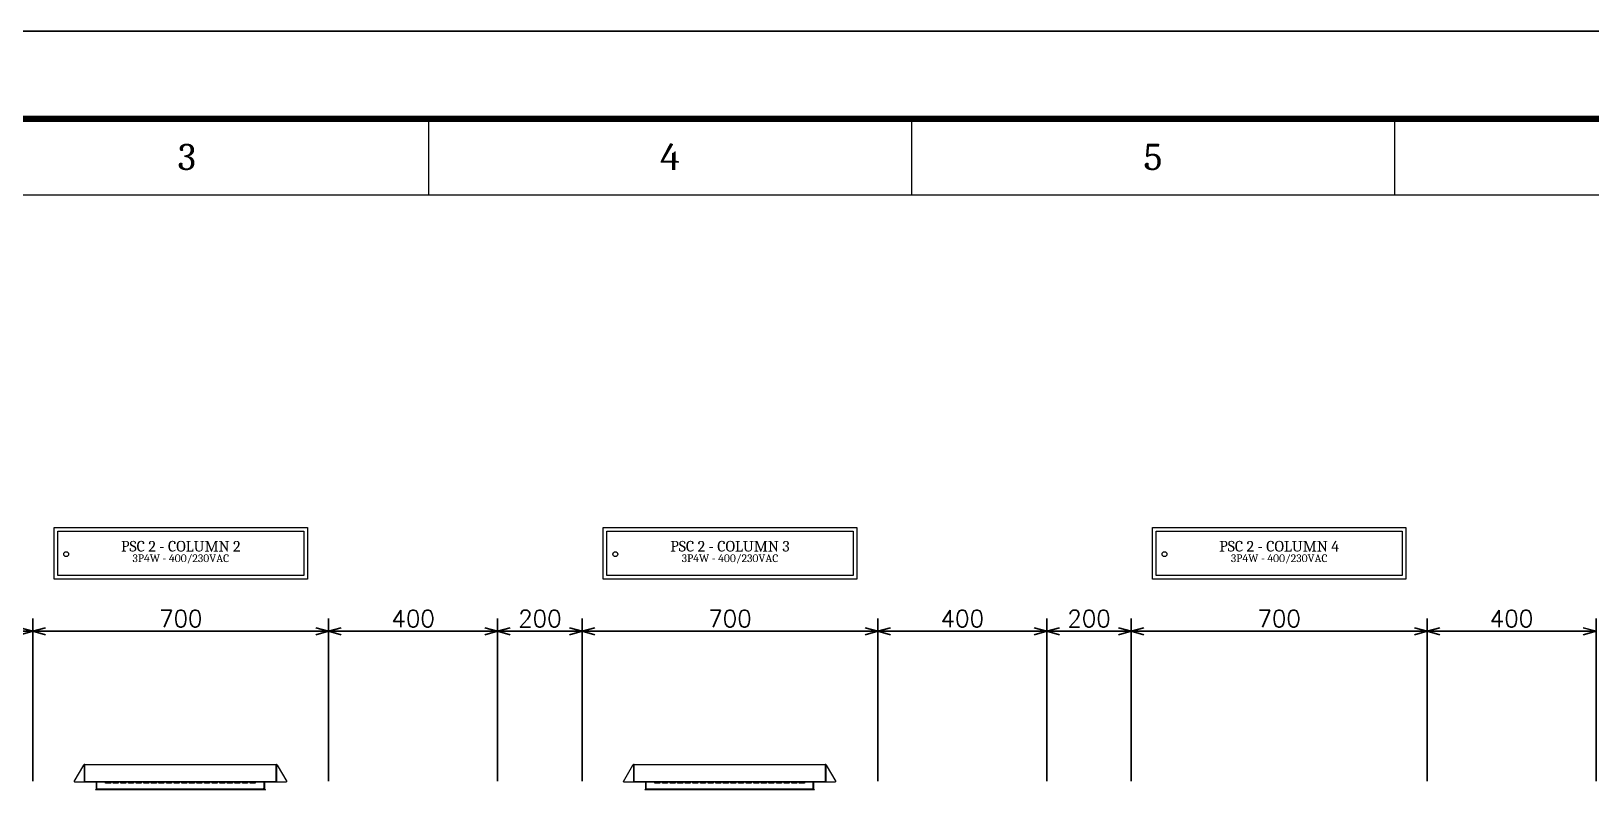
# Model space of a CAD drawing. Header units: millimetres. Extents: x -116965 to 323937, y 291661 to 566926.
# Drawn here: x -47836 to -44144, y 307037 to 308832 of the extents above; entities that cross this region are included whole.
import ezdxf
from ezdxf.enums import TextEntityAlignment as Align

# ---------------------------------------------------------------- set-up
doc = ezdxf.new("R2010")
doc.units = ezdxf.units.MM
doc.header["$PDMODE"] = 35
doc.layers.get('0').update_dxf_attribs({"lineweight": 18})
for name, color, linetype, lineweight in [('AM_5', 3, 'Continuous', 25), ('BUSBAR', 31, 'Continuous', 13), ('Visible (ISO)', 7, 'Continuous', 50)]:
    doc.layers.add(name, color=color, linetype=linetype, lineweight=lineweight)
doc.layers.add('dien', color=2, linetype='Continuous')
doc.styles.add('hwBorder', font='Cambria.ttf')
doc.styles.add('hwTech', font='Cambria.ttf')
doc.styles.add('{18b73a54-fa43-428c-adcb-c1c7bbdf2c84}', font='Simplex.shx')
doc.dimstyles.new('kich thuoc$0', dxfattribs={"dimscale": 2, "dimtxt": 20, "dimasz": 16, "dimexe": 15, "dimexo": 10, "dimgap": 5, "dimtad": 1, "dimdec": 0, "dimzin": 0, "dimdsep": 46, "dimtxsty": '{18b73a54-fa43-428c-adcb-c1c7bbdf2c84}', "dimblk": 'OPEN30', "dimcen": 0.09, "dimclrd": 3, "dimclre": 3, "dimclrt": 3, "dimadec": 0, "dimazin": 0, "dimtfac": 1, "dimtdec": 0, "dimtofl": 0, "dimtmove": 0, "dimatfit": 3, "dimldrblk": 'OPEN30', "dimfxl": 1, "dimtolj": 1, "dimtzin": 0, "dimarcsym": 0})

# ---------------------------------------------------------------- blocks, each defined once
blk = doc.blocks.new('*U1980')
at = {"color": 5}
for p, q in [((92.704, 198.621), (92.704, 194.282)), ((120.272, 198.621), (120.272, 194.282)), ((147.839, 198.621), (147.839, 194.282))]:
    blk.add_line(p, q, dxfattribs=at)
at = {"color": 5, "const_width": 0.35}
blk.add_lwpolyline([(10, 198.621), (285.679, 198.621), (285.679, 5), (10, 5)], close=True, dxfattribs=at)
at = {"color": 5}
blk.add_lwpolyline([(14.339, 194.282), (281.339, 194.282), (281.339, 9.339), (14.339, 9.339)], close=True, dxfattribs=at)
at = {"layer": 'Defpoints', "color": 4}
blk.add_lwpolyline([(0, 203.621), (290.679, 203.621), (290.679, 0), (0, 0)], close=True, dxfattribs=at)
at = {"color": 253, "style": 'hwBorder'}
for s, p in [('3', (78.92, 196.452)), ('4', (106.488, 196.452)), ('5', (134.056, 196.452))]:
    blk.add_text(s, height=1.5, dxfattribs=at).set_placement(p, align=Align.MIDDLE_CENTER)
at = {"color": 6, "style": 'hwBorder', "flags": 8}
for tag, p in [("DWG'SNAME", (266.339, 58.998)), ("DWG'SCODE2", (266.339, 51.052))]:
    blk.add_attdef(tag, text='', height=1.5, dxfattribs=at).set_placement(p, align=Align.MIDDLE_CENTER)
at = {"color": 253, "style": 'hwBorder', "flags": 8}
for tag, p in [('REV_MODIFY0', (264.339, 44.1)), ('REV_DATE0', (277.339, 44.1)), ('REV_0', (253.339, 43.788)), ('REV_1', (253.339, 40.477)), ('REV_MODIFY1', (264.339, 40.789)), ('REV_DATE1', (277.339, 40.789)), ('REV_2', (253.339, 37.166)), ('REV_MODIFY2', (264.339, 37.479)), ('REV_DATE2', (277.339, 37.479)), ('REV_3', (253.339, 33.856)), ('REV_MODIFY3', (264.339, 34.169)), ('REV_DATE3', (277.339, 34.169)), ('REV_MODIFY4', (264.339, 30.858)), ('REV_DATE4', (277.339, 30.858)), ('REV_4', (253.339, 30.545))]:
    blk.add_attdef(tag, text='', height=1, dxfattribs=at).set_placement(p, align=Align.MIDDLE_CENTER)
at = {"color": 6, "style": 'hwBorder', "flags": 8}
for tag, p in [('TOLERANCE', (261.539, 27.216)), ('PAGE', (259.339, 15.298))]:
    blk.add_attdef(tag, text='', height=1.5, dxfattribs=at).set_placement(p, align=Align.MIDDLE_LEFT)
blk = doc.blocks.new('_Open30')
at = {"color": 0, "linetype": 'ByBlock', "lineweight": -2}
for p, q in [((-1, 0.27), (0, 0)), ((0, 0), (-1, -0.27)), ((0, 0), (-1, 0))]:
    blk.add_line(p, q, dxfattribs=at)
blk = doc.blocks.new('*D1950')
at = {"layer": 'AM_5', "color": 3, "lineweight": -2, "transparency": 16777216}
for p, q in [((-47831.9, 307057.4), (-47831.9, 307442.3)), ((-47131.9, 307057.4), (-47131.9, 307442.3)), ((-47801.9, 307412.3), (-47161.9, 307412.3))]:
    blk.add_line(p, q, dxfattribs=at)
at = {"layer": 'Defpoints', "color": 0, "lineweight": -3, "transparency": 16777216}
for p in [(-47131.9, 307412.3), (-47831.9, 307037.4), (-47131.9, 307037.4)]:
    blk.add_point(p, dxfattribs=at)
at = {"layer": 'AM_5', "color": 3, "lineweight": -2, "transparency": 16777216, "xscale": 30, "yscale": 30, "zscale": 30, "rotation": 180}
blk.add_blockref('_Open30', (-47831.9, 307412.3), dxfattribs=at)
at = {"layer": 'AM_5', "color": 3, "lineweight": -2, "transparency": 16777216, "xscale": 30, "yscale": 30, "zscale": 30}
blk.add_blockref('_Open30', (-47131.9, 307412.3), dxfattribs=at)
at = {"layer": 'AM_5', "color": 3, "transparency": 16777216, "insert": (-47481.9, 307442.3), "char_height": 40, "attachment_point": 5, "style": '{18b73a54-fa43-428c-adcb-c1c7bbdf2c84}'}
blk.add_mtext('\\A1;700', dxfattribs=at)
blk = doc.blocks.new('*D1944')
at = {"layer": 'AM_5', "color": 3, "lineweight": -2, "transparency": 16777216}
for p, q in [((-46531.9, 307057.4), (-46531.9, 307442.3)), ((-45831.9, 307057.4), (-45831.9, 307442.3)), ((-46501.9, 307412.3), (-45861.9, 307412.3))]:
    blk.add_line(p, q, dxfattribs=at)
at = {"layer": 'Defpoints', "color": 0, "lineweight": -3, "transparency": 16777216}
for p in [(-45831.9, 307412.3), (-46531.9, 307037.4), (-45831.9, 307037.4)]:
    blk.add_point(p, dxfattribs=at)
at = {"layer": 'AM_5', "color": 3, "lineweight": -2, "transparency": 16777216, "xscale": 30, "yscale": 30, "zscale": 30, "rotation": 180}
blk.add_blockref('_Open30', (-46531.9, 307412.3), dxfattribs=at)
at = {"layer": 'AM_5', "color": 3, "lineweight": -2, "transparency": 16777216, "xscale": 30, "yscale": 30, "zscale": 30}
blk.add_blockref('_Open30', (-45831.9, 307412.3), dxfattribs=at)
at = {"layer": 'AM_5', "color": 3, "transparency": 16777216, "insert": (-46181.9, 307442.3), "char_height": 40, "attachment_point": 5, "style": '{18b73a54-fa43-428c-adcb-c1c7bbdf2c84}'}
blk.add_mtext('\\A1;700', dxfattribs=at)
blk = doc.blocks.new('*D1945')
at = {"layer": 'AM_5', "color": 3, "lineweight": -2, "transparency": 16777216}
for p, q in [((-45231.9, 307057.4), (-45231.9, 307442.3)), ((-44531.9, 307057.4), (-44531.9, 307442.3)), ((-45201.9, 307412.3), (-44561.9, 307412.3))]:
    blk.add_line(p, q, dxfattribs=at)
at = {"layer": 'Defpoints', "color": 0, "lineweight": -3, "transparency": 16777216}
for p in [(-44531.9, 307412.3), (-45231.9, 307037.4), (-44531.9, 307037.4)]:
    blk.add_point(p, dxfattribs=at)
at = {"layer": 'AM_5', "color": 3, "lineweight": -2, "transparency": 16777216, "xscale": 30, "yscale": 30, "zscale": 30, "rotation": 180}
blk.add_blockref('_Open30', (-45231.9, 307412.3), dxfattribs=at)
at = {"layer": 'AM_5', "color": 3, "lineweight": -2, "transparency": 16777216, "xscale": 30, "yscale": 30, "zscale": 30}
blk.add_blockref('_Open30', (-44531.9, 307412.3), dxfattribs=at)
at = {"layer": 'AM_5', "color": 3, "transparency": 16777216, "insert": (-44881.9, 307442.3), "char_height": 40, "attachment_point": 5, "style": '{18b73a54-fa43-428c-adcb-c1c7bbdf2c84}'}
blk.add_mtext('\\A1;700', dxfattribs=at)
blk = doc.blocks.new('*D1940')
at = {"layer": 'AM_5', "color": 3, "lineweight": -2, "transparency": 16777216}
for p, q in [((-44531.9, 307057.4), (-44531.9, 307442.3)), ((-44131.9, 307057.4), (-44131.9, 307442.3)), ((-44501.9, 307412.3), (-44161.9, 307412.3))]:
    blk.add_line(p, q, dxfattribs=at)
at = {"layer": 'Defpoints', "color": 0, "lineweight": -3, "transparency": 16777216}
for p in [(-44131.9, 307412.3), (-44531.9, 307037.4), (-44131.9, 307037.4)]:
    blk.add_point(p, dxfattribs=at)
at = {"layer": 'AM_5', "color": 3, "lineweight": -2, "transparency": 16777216, "xscale": 30, "yscale": 30, "zscale": 30, "rotation": 180}
blk.add_blockref('_Open30', (-44531.9, 307412.3), dxfattribs=at)
at = {"layer": 'AM_5', "color": 3, "lineweight": -2, "transparency": 16777216, "xscale": 30, "yscale": 30, "zscale": 30}
blk.add_blockref('_Open30', (-44131.9, 307412.3), dxfattribs=at)
at = {"layer": 'AM_5', "color": 3, "transparency": 16777216, "insert": (-44331.9, 307442.3), "char_height": 40, "attachment_point": 5, "style": '{18b73a54-fa43-428c-adcb-c1c7bbdf2c84}'}
blk.add_mtext('\\A1;400', dxfattribs=at)
blk = doc.blocks.new('*D1941')
at = {"layer": 'AM_5', "color": 3, "lineweight": -2, "transparency": 16777216}
for p, q in [((-45831.9, 307057.4), (-45831.9, 307442.3)), ((-45431.9, 307057.4), (-45431.9, 307442.3)), ((-45801.9, 307412.3), (-45461.9, 307412.3))]:
    blk.add_line(p, q, dxfattribs=at)
at = {"layer": 'Defpoints', "color": 0, "lineweight": -3, "transparency": 16777216}
for p in [(-45431.9, 307412.3), (-45831.9, 307037.4), (-45431.9, 307037.4)]:
    blk.add_point(p, dxfattribs=at)
at = {"layer": 'AM_5', "color": 3, "lineweight": -2, "transparency": 16777216, "xscale": 30, "yscale": 30, "zscale": 30, "rotation": 180}
blk.add_blockref('_Open30', (-45831.9, 307412.3), dxfattribs=at)
at = {"layer": 'AM_5', "color": 3, "lineweight": -2, "transparency": 16777216, "xscale": 30, "yscale": 30, "zscale": 30}
blk.add_blockref('_Open30', (-45431.9, 307412.3), dxfattribs=at)
at = {"layer": 'AM_5', "color": 3, "transparency": 16777216, "insert": (-45631.9, 307442.3), "char_height": 40, "attachment_point": 5, "style": '{18b73a54-fa43-428c-adcb-c1c7bbdf2c84}'}
blk.add_mtext('\\A1;400', dxfattribs=at)
blk = doc.blocks.new('*D1942')
at = {"layer": 'AM_5', "color": 3, "lineweight": -2, "transparency": 16777216}
for p, q in [((-47131.9, 307057.4), (-47131.9, 307442.3)), ((-46731.9, 307057.4), (-46731.9, 307442.3)), ((-47101.9, 307412.3), (-46761.9, 307412.3))]:
    blk.add_line(p, q, dxfattribs=at)
at = {"layer": 'Defpoints', "color": 0, "lineweight": -3, "transparency": 16777216}
for p in [(-46731.9, 307412.3), (-47131.9, 307037.4), (-46731.9, 307037.4)]:
    blk.add_point(p, dxfattribs=at)
at = {"layer": 'AM_5', "color": 3, "lineweight": -2, "transparency": 16777216, "xscale": 30, "yscale": 30, "zscale": 30, "rotation": 180}
blk.add_blockref('_Open30', (-47131.9, 307412.3), dxfattribs=at)
at = {"layer": 'AM_5', "color": 3, "lineweight": -2, "transparency": 16777216, "xscale": 30, "yscale": 30, "zscale": 30}
blk.add_blockref('_Open30', (-46731.9, 307412.3), dxfattribs=at)
at = {"layer": 'AM_5', "color": 3, "transparency": 16777216, "insert": (-46931.9, 307442.3), "char_height": 40, "attachment_point": 5, "style": '{18b73a54-fa43-428c-adcb-c1c7bbdf2c84}'}
blk.add_mtext('\\A1;400', dxfattribs=at)
blk = doc.blocks.new('*D1943')
at = {"layer": 'AM_5', "color": 3, "lineweight": -2, "transparency": 16777216}
for p, q in [((-46731.9, 307057.4), (-46731.9, 307442.3)), ((-46531.9, 307057.4), (-46531.9, 307442.3)), ((-46701.9, 307412.3), (-46561.9, 307412.3))]:
    blk.add_line(p, q, dxfattribs=at)
at = {"layer": 'Defpoints', "color": 0, "lineweight": -3, "transparency": 16777216}
for p in [(-46531.9, 307412.3), (-46731.9, 307037.4), (-46531.9, 307037.4)]:
    blk.add_point(p, dxfattribs=at)
at = {"layer": 'AM_5', "color": 3, "lineweight": -2, "transparency": 16777216, "xscale": 30, "yscale": 30, "zscale": 30, "rotation": 180}
blk.add_blockref('_Open30', (-46731.9, 307412.3), dxfattribs=at)
at = {"layer": 'AM_5', "color": 3, "lineweight": -2, "transparency": 16777216, "xscale": 30, "yscale": 30, "zscale": 30}
blk.add_blockref('_Open30', (-46531.9, 307412.3), dxfattribs=at)
at = {"layer": 'AM_5', "color": 3, "transparency": 16777216, "insert": (-46631.9, 307442.3), "char_height": 40, "attachment_point": 5, "style": '{18b73a54-fa43-428c-adcb-c1c7bbdf2c84}'}
blk.add_mtext('\\A1;200', dxfattribs=at)
blk = doc.blocks.new('*D1951')
at = {"layer": 'AM_5', "color": 3, "lineweight": -2, "transparency": 16777216}
for p, q in [((-48031.9, 307057.4), (-48031.9, 307442.3)), ((-47831.9, 307057.4), (-47831.9, 307442.3)), ((-48001.9, 307412.3), (-47861.9, 307412.3))]:
    blk.add_line(p, q, dxfattribs=at)
at = {"layer": 'Defpoints', "color": 0, "lineweight": -3, "transparency": 16777216}
for p in [(-47831.9, 307412.3), (-48031.9, 307037.4), (-47831.9, 307037.4)]:
    blk.add_point(p, dxfattribs=at)
at = {"layer": 'AM_5', "color": 3, "lineweight": -2, "transparency": 16777216, "xscale": 30, "yscale": 30, "zscale": 30, "rotation": 180}
blk.add_blockref('_Open30', (-48031.9, 307412.3), dxfattribs=at)
at = {"layer": 'AM_5', "color": 3, "lineweight": -2, "transparency": 16777216, "xscale": 30, "yscale": 30, "zscale": 30}
blk.add_blockref('_Open30', (-47831.9, 307412.3), dxfattribs=at)
at = {"layer": 'AM_5', "color": 3, "transparency": 16777216, "insert": (-47931.9, 307442.3), "char_height": 40, "attachment_point": 5, "style": '{18b73a54-fa43-428c-adcb-c1c7bbdf2c84}'}
blk.add_mtext('\\A1;200', dxfattribs=at)
blk = doc.blocks.new('*D1952')
at = {"layer": 'AM_5', "color": 3, "lineweight": -2, "transparency": 16777216}
for p, q in [((-45431.9, 307057.4), (-45431.9, 307442.3)), ((-45231.9, 307057.4), (-45231.9, 307442.3)), ((-45401.9, 307412.3), (-45261.9, 307412.3))]:
    blk.add_line(p, q, dxfattribs=at)
at = {"layer": 'Defpoints', "color": 0, "lineweight": -3, "transparency": 16777216}
for p in [(-45231.9, 307412.3), (-45431.9, 307037.4), (-45231.9, 307037.4)]:
    blk.add_point(p, dxfattribs=at)
at = {"layer": 'AM_5', "color": 3, "lineweight": -2, "transparency": 16777216, "xscale": 30, "yscale": 30, "zscale": 30, "rotation": 180}
blk.add_blockref('_Open30', (-45431.9, 307412.3), dxfattribs=at)
at = {"layer": 'AM_5', "color": 3, "lineweight": -2, "transparency": 16777216, "xscale": 30, "yscale": 30, "zscale": 30}
blk.add_blockref('_Open30', (-45231.9, 307412.3), dxfattribs=at)
at = {"layer": 'AM_5', "color": 3, "transparency": 16777216, "insert": (-45331.9, 307442.3), "char_height": 40, "attachment_point": 5, "style": '{18b73a54-fa43-428c-adcb-c1c7bbdf2c84}'}
blk.add_mtext('\\A1;200', dxfattribs=at)
blk = doc.blocks.new('SV-F')
at = {"lineweight": 13}
blk.add_line((201, 0), (-201, 0), dxfattribs=at)
at = {"layer": 'Visible (ISO)', "lineweight": 13}
for p, q in [((-251.5, 19.3), (-228.9, 58.5)), ((-228.8, 58.5), (-228.9, 58.5)), ((-228.8, 58.5), (-228.7, 58.4)), ((-227.8, 58.9), (-228.2, 58.1)), ((-227.8, 58.9), (-227.8, 18.5)), ((-226.8, 58.3), (-227.8, 58.9)), ((-226.8, 18.5), (-226.8, 58.3)), ((-226.7, 58.5), (-226.7, 19.3)), ((-226.3, 58.5), (-226.7, 58.5)), ((-226.3, 58.5), (-226.3, 60)), ((-226.3, 60), (226.3, 60)), ((226.3, 60), (226.3, 58.5)), ((226.7, 58.5), (226.3, 58.5)), ((226.7, 58.5), (226.7, 19.3)), ((226.8, 58.3), (227.8, 58.9)), ((226.8, 18.5), (226.8, 58.3)), ((228.2, 58.1), (227.8, 58.9)), ((227.8, 58.9), (227.8, 18.5)), ((228.7, 58.4), (228.8, 58.5)), ((228.9, 58.5), (228.8, 58.5)), ((228.9, 58.5), (251.5, 19.3)), ((-250.9, 18.9), (-251.5, 19.3)), ((-250.9, 18.9), (-250.2, 18.5)), ((-250.2, 18.5), (-227.8, 18.5)), ((-227.8, 18.5), (-226.8, 18.5)), ((-226.7, 19.3), (-226.7, 18.5)), ((-226.7, 19.3), (226.7, 19.3)), ((-226.7, 18.5), (226.7, 18.5)), ((-199.5, 18.5), (-199.5, 1.5)), ((-198, 1.5), (-198, 18.5)), ((-197.5, 4), (-197.5, 18.5)), ((-197.5, 2), (-197.5, 4)), ((-197.5, 2), (197.5, 2)), ((-197.5, 2), (-197.5, 0)), ((-177, 15.5), (-177, 18.5)), ((-165, 15.5), (-177, 15.5)), ((-165, 18.5), (-165, 15.5)), ((-159, 15.5), (-159, 18.5)), ((-147, 15.5), (-159, 15.5)), ((-147, 18.5), (-147, 15.5)), ((-141, 15.5), (-141, 18.5)), ((-129, 15.5), (-141, 15.5)), ((-129, 18.5), (-129, 15.5)), ((-123, 15.5), (-123, 18.5)), ((-111, 15.5), (-123, 15.5)), ((-111, 18.5), (-111, 15.5)), ((-105, 15.5), (-105, 18.5)), ((-93, 15.5), (-105, 15.5)), ((-93, 18.5), (-93, 15.5)), ((-87, 15.5), (-87, 18.5)), ((-75, 15.5), (-87, 15.5)), ((-75, 18.5), (-75, 15.5)), ((-69, 15.5), (-69, 18.5)), ((-57, 15.5), (-69, 15.5)), ((-57, 18.5), (-57, 15.5)), ((-51, 15.5), (-51, 18.5)), ((-39, 15.5), (-51, 15.5)), ((-39, 18.5), (-39, 15.5)), ((-33, 15.5), (-33, 18.5)), ((-21, 15.5), (-33, 15.5)), ((-21, 18.5), (-21, 15.5)), ((-15, 15.5), (-15, 18.5)), ((-3, 15.5), (-15, 15.5)), ((-3, 18.5), (-3, 15.5)), ((3, 15.5), (3, 18.5)), ((15, 15.5), (3, 15.5)), ((15, 18.5), (15, 15.5)), ((21, 15.5), (21, 18.5)), ((33, 15.5), (21, 15.5)), ((33, 18.5), (33, 15.5)), ((39, 15.5), (39, 18.5)), ((51, 15.5), (39, 15.5)), ((51, 18.5), (51, 15.5)), ((57, 15.5), (57, 18.5)), ((69, 15.5), (57, 15.5)), ((69, 18.5), (69, 15.5)), ((75, 15.5), (75, 18.5)), ((87, 15.5), (75, 15.5)), ((87, 18.5), (87, 15.5)), ((93, 15.5), (93, 18.5)), ((105, 15.5), (93, 15.5)), ((105, 18.5), (105, 15.5)), ((111, 15.5), (111, 18.5)), ((123, 15.5), (111, 15.5)), ((123, 18.5), (123, 15.5)), ((129, 15.5), (129, 18.5)), ((141, 15.5), (129, 15.5)), ((141, 18.5), (141, 15.5)), ((147, 15.5), (147, 18.5)), ((159, 15.5), (147, 15.5)), ((159, 18.5), (159, 15.5)), ((165, 15.5), (165, 18.5)), ((177, 15.5), (165, 15.5)), ((177, 18.5), (177, 15.5)), ((197.5, 18.5), (197.5, 4)), ((197.5, 2), (197.5, 4)), ((197.5, 2), (197.5, 0)), ((198, 1.5), (198, 18.5)), ((199.5, 1.5), (199.5, 18.5)), ((226.7, 19.3), (226.7, 18.5)), ((226.8, 18.5), (227.8, 18.5)), ((227.8, 18.5), (250.2, 18.5)), ((250.9, 18.9), (250.2, 18.5)), ((251.5, 19.3), (250.9, 18.9))]:
    blk.add_line(p, q, dxfattribs=at)
for centre, radius, start, end in [((-226.3, 57), 3, 136.3257, 150), ((-226.3, 57), 3, 90, 136.3257), ((-226.3, 57), 1.5, 105.8402, 114.6033), ((226.3, 57), 3, 43.6743, 90), ((226.3, 57), 1.5, 65.3967, 74.1598), ((226.3, 57), 3, 30, 43.6743), ((-201, 1.5), 1.5, 270, 0), ((-201, 1.5), 3, 330, 0), ((201, 1.5), 3, 180, 210), ((201, 1.5), 1.5, 180, 270)]:
    blk.add_arc(centre, radius, start, end, dxfattribs=at)
for points in [[(-228.7, 58.4), (-228.7, 58.4), (-228.6, 58.4), (-228.6, 58.3)], [(-228.6, 58.3), (-228.5, 58.3), (-228.4, 58.2), (-228.2, 58.1)], [(228.6, 58.3), (228.5, 58.3), (228.4, 58.2), (228.2, 58.1)], [(228.7, 58.4), (228.7, 58.4), (228.6, 58.4), (228.6, 58.3)]]:
    blk.add_open_spline(points, degree=3, dxfattribs=at)

msp = doc.modelspace()

# ---------------------------------------------------------------- linework, layer by layer
at = {"layer": 'BUSBAR'}
for points in [[(-47781.862637, 307657.619219), (-47181.862637, 307657.619219), (-47181.862637, 307535.762077), (-47781.862637, 307535.762077), (-47781.862637, 307657.619219)], [(-46481.862637, 307657.619219), (-45881.862637, 307657.619219), (-45881.862637, 307535.762077), (-46481.862637, 307535.762077), (-46481.862637, 307657.619219)], [(-45181.862637, 307657.619219), (-44581.862637, 307657.619219), (-44581.862637, 307535.762077), (-45181.862637, 307535.762077), (-45181.862637, 307657.619219)]]:
    msp.add_lwpolyline(points, dxfattribs=at)
for points in [[(-47773.291208, 307649.047791), (-47190.434065, 307649.047791), (-47190.434065, 307544.333505), (-47773.291208, 307544.333505)], [(-46473.291208, 307649.047791), (-45890.434065, 307649.047791), (-45890.434065, 307544.333505), (-46473.291208, 307544.333505)], [(-45173.291208, 307649.047791), (-44590.434065, 307649.047791), (-44590.434065, 307544.333505), (-45173.291208, 307544.333505)]]:
    msp.add_lwpolyline(points, close=True, dxfattribs=at)
for centre in [(-47753.291208, 307594.815648), (-46453.291208, 307594.815648), (-45153.291208, 307594.815648)]:
    msp.add_circle(centre, 5.714286, dxfattribs=at)

# ---------------------------------------------------------------- block references
at = {"ltscale": 5, "xscale": 41.47693088945395, "yscale": 41.47693088945395, "zscale": 41.47693088945395}
msp.add_blockref('*U1980', (-50740.951789, 300386.757971), dxfattribs=at)
for p in [(-47482.742012, 307037.378248), (-46182.742012, 307037.378248)]:
    msp.add_blockref('SV-F', p)

# ---------------------------------------------------------------- texts
at = {"lineweight": -3, "ltscale": 5, "char_height": 25, "attachment_point": 5, "style": 'hwTech'}
for s, insert in [('PSC 2 - COLUMN 2', (-47481.862637, 307613.467393)), ('PSC 2 - COLUMN 3', (-46181.862637, 307613.467393)), ('PSC 2 - COLUMN 4', (-44881.862637, 307613.467393))]:
    msp.add_mtext_dynamic_manual_height_columns(s, width=483.48528516, gutter_width=40, heights=[0], dxfattribs=dict(at, insert=insert))
at = {"layer": 'dien', "color": 6, "linetype": 'Continuous', "lineweight": 30, "char_height": 50, "width": 829.80083918, "attachment_point": 5, "style": 'hwTech'}
for insert in [(-47481.862637, 307583.369727), (-46181.862637, 307583.369727), (-44881.862637, 307583.369727)]:
    msp.add_mtext('{\\H0.3667x;3P4W - 400/230VAC} ', dxfattribs=dict(at, insert=insert))

# ---------------------------------------------------------------- dimensions: what is measured, and where the dimension line sits
at = {"layer": 'AM_5'}
for base, p1, p2, picture, middle in [((-47831.862721, 307412.27784), (-48031.862637, 307037.354008), (-47831.862721, 307037.354008), '*D1951', (-47931.862679, 307442.27784)), ((-47131.862637, 307412.27784), (-47831.862553, 307037.354008), (-47131.862637, 307037.354008), '*D1950', (-47481.862595, 307442.27784)), ((-46731.862637, 307412.27784), (-47131.862553, 307037.354008), (-46731.862637, 307037.354008), '*D1942', (-46931.862595, 307442.27784)), ((-46531.862637, 307412.27784), (-46731.862553, 307037.354008), (-46531.862637, 307037.354008), '*D1943', (-46631.862595, 307442.27784)), ((-45831.862637, 307412.27784), (-46531.862553, 307037.354008), (-45831.862637, 307037.354008), '*D1944', (-46181.862595, 307442.27784)), ((-45431.862637, 307412.27784), (-45831.862553, 307037.354008), (-45431.862637, 307037.354008), '*D1941', (-45631.862595, 307442.27784)), ((-45231.862721, 307412.27784), (-45431.862637, 307037.354008), (-45231.862721, 307037.354008), '*D1952', (-45331.862679, 307442.27784)), ((-44531.862637, 307412.27784), (-45231.862553, 307037.354008), (-44531.862637, 307037.354008), '*D1945', (-44881.862595, 307442.27784)), ((-44131.862637, 307412.27784), (-44531.862553, 307037.354008), (-44131.862637, 307037.354008), '*D1940', (-44331.862595, 307442.27784))]:
    dim = msp.add_linear_dim(base=base, p1=p1, p2=p2, dimstyle='kich thuoc$0', override={"dimasz": 15, "dimtdec": 4}, dxfattribs=at)
    dim.commit()
    dim.dimension.update_dxf_attribs({"geometry": picture, "text_midpoint": middle})

doc.saveas('drawing.dxf')
